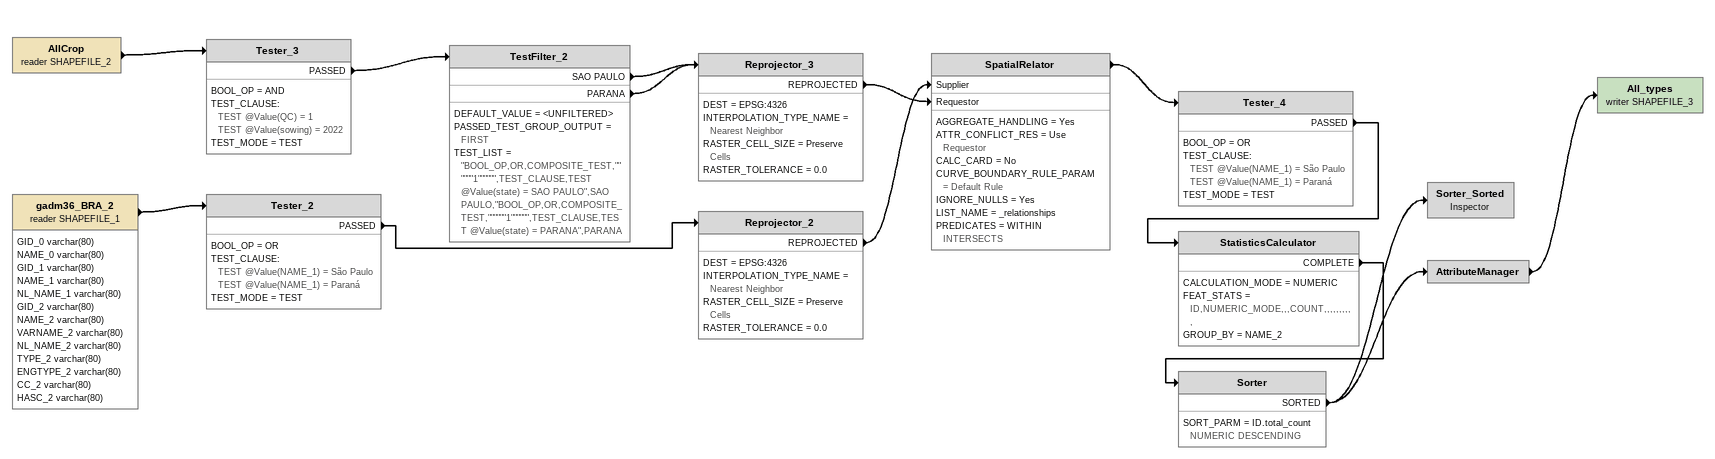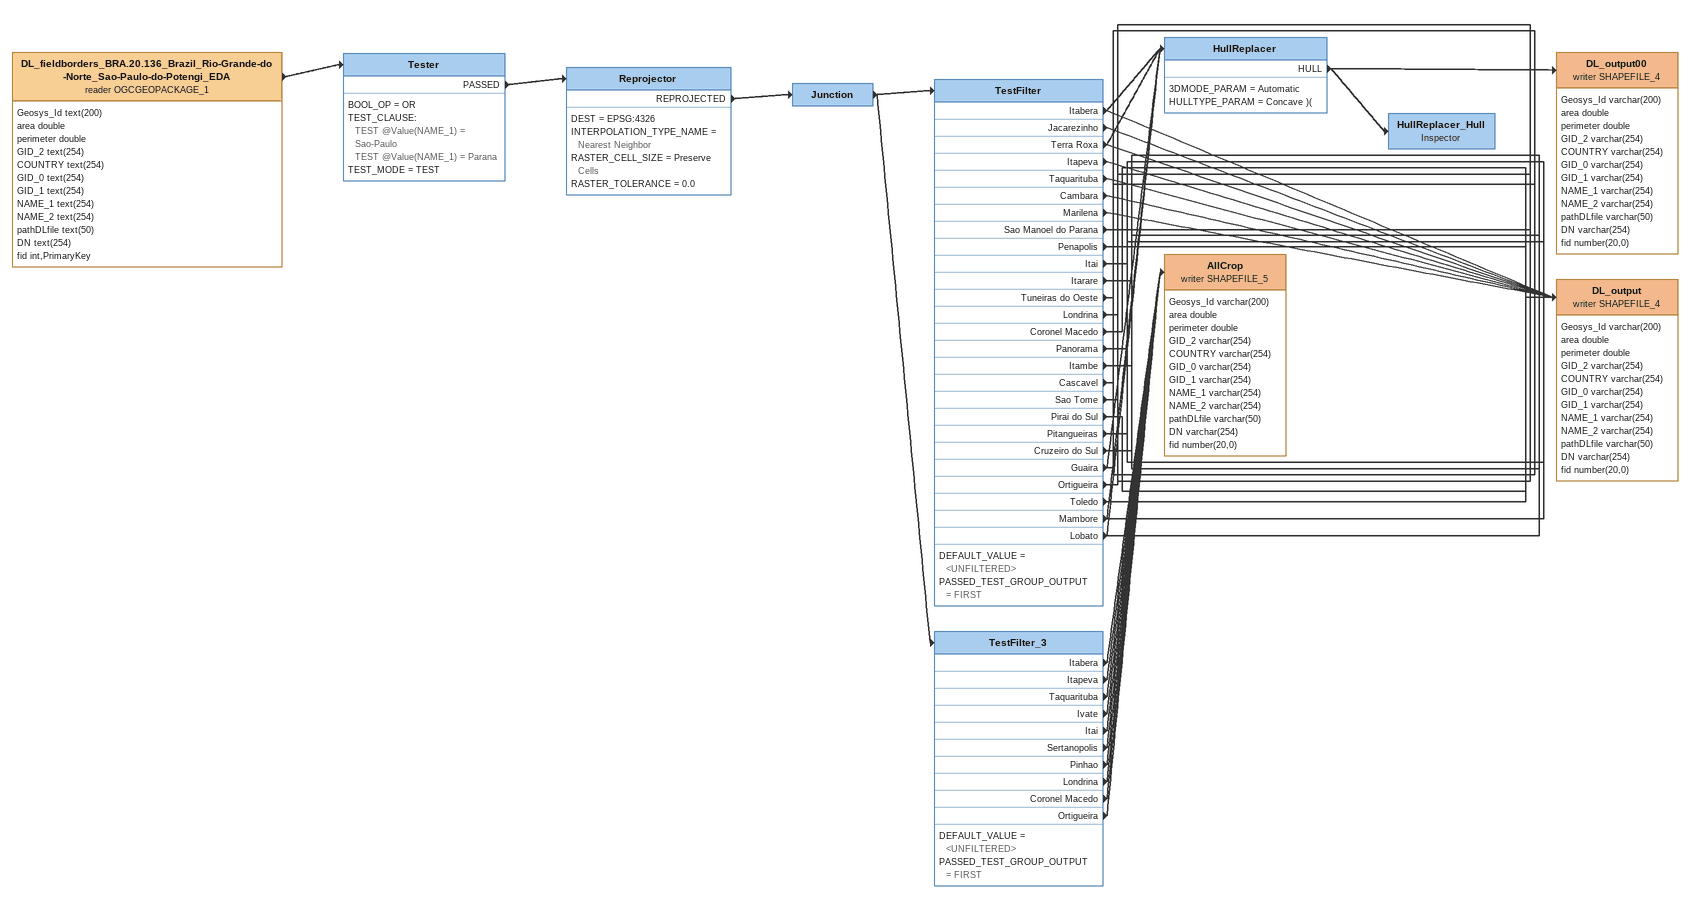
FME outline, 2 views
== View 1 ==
AllCrop (reader SHAPEFILE_2)
    -> Tester_3
Tester_3
    BOOL_OP = AND
    TEST_CLAUSE:
      TEST @Value(QC) = 1
      TEST @Value(sowing) = 2022
    TEST_MODE = TEST
    PASSED -> TestFilter_2
TestFilter_2
    DEFAULT_VALUE = <UNFILTERED>
    PASSED_TEST_GROUP_OUTPUT = FIRST
    TEST_LIST = "BOOL_OP,OR,COMPOSITE_TEST,""""""1"""""",TEST_CLAUSE,TEST @Value(state) = SAO PAULO",SAO PAULO,"BOOL_OP,OR,COMPOSITE_TEST,""""""1"""""",TEST_CLAUSE,TEST @Value(state) = PARANA",PARANA
    SAO PAULO -> Reprojector_3
    PARANA -> Reprojector_3
Reprojector_3
    DEST = EPSG:4326
    INTERPOLATION_TYPE_NAME = Nearest Neighbor
    RASTER_CELL_SIZE = Preserve Cells
    RASTER_TOLERANCE = 0.0
    REPROJECTED -> SpatialRelator [Requestor]
gadm36_BRA_2 (reader SHAPEFILE_1)
    attributes: GID_0 varchar(80), NAME_0 varchar(80), GID_1 varchar(80), NAME_1 varchar(80), NL_NAME_1 varchar(80), GID_2 varchar(80), NAME_2 varchar(80), VARNAME_2 varchar(80), NL_NAME_2 varchar(80), TYPE_2 varchar(80), ENGTYPE_2 varchar(80), CC_2 varchar(80), HASC_2 varchar(80)
    -> Tester_2
Tester_2
    BOOL_OP = OR
    TEST_CLAUSE:
      TEST @Value(NAME_1) = São Paulo
      TEST @Value(NAME_1) = Paraná
    TEST_MODE = TEST
    PASSED -> Reprojector_2
Reprojector_2
    DEST = EPSG:4326
    INTERPOLATION_TYPE_NAME = Nearest Neighbor
    RASTER_CELL_SIZE = Preserve Cells
    RASTER_TOLERANCE = 0.0
    REPROJECTED -> SpatialRelator [Supplier]
SpatialRelator
    AGGREGATE_HANDLING = Yes
    ATTR_CONFLICT_RES = Use Requestor
    CALC_CARD = No
    CURVE_BOUNDARY_RULE_PARAM = Default Rule
    IGNORE_NULLS = Yes
    LIST_NAME = _relationships
    PREDICATES = WITHIN INTERSECTS
    -> Tester_4
Tester_4
    BOOL_OP = OR
    TEST_CLAUSE:
      TEST @Value(NAME_1) = São Paulo
      TEST @Value(NAME_1) = Paraná
    TEST_MODE = TEST
    PASSED -> StatisticsCalculator
StatisticsCalculator
    CALCULATION_MODE = NUMERIC
    FEAT_STATS = ID,NUMERIC_MODE,,,COUNT,,,,,,,,,,
    GROUP_BY = NAME_2
    COMPLETE -> Sorter
Sorter
    SORT_PARM = ID.total_count NUMERIC DESCENDING
    SORTED -> Sorter_Sorted
    SORTED -> AttributeManager
Sorter_Sorted: Inspector
AttributeManager
    -> All_types (writer SHAPEFILE_3)
All_types (writer SHAPEFILE_3)

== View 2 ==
DL_fieldborders_BRA.20.136_Brazil_Rio-Grande-do-Norte_Sao-Paulo-do-Potengi_EDA (reader OGCGEOPACKAGE_1)
    attributes: Geosys_Id text(200), area double, perimeter double, GID_2 text(254), COUNTRY text(254), GID_0 text(254), GID_1 text(254), NAME_1 text(254), NAME_2 text(254), pathDLfile text(50), DN text(254), fid int,PrimaryKey
    -> Tester
Tester
    BOOL_OP = OR
    TEST_CLAUSE:
      TEST @Value(NAME_1) = Sao-Paulo
      TEST @Value(NAME_1) = Parana
    TEST_MODE = TEST
    PASSED -> Reprojector
Reprojector
    DEST = EPSG:4326
    INTERPOLATION_TYPE_NAME = Nearest Neighbor
    RASTER_CELL_SIZE = Preserve Cells
    RASTER_TOLERANCE = 0.0
    REPROJECTED -> Junction
Junction
    -> TestFilter
    -> TestFilter_3
TestFilter
    DEFAULT_VALUE = <UNFILTERED>
    PASSED_TEST_GROUP_OUTPUT = FIRST
    Itabera -> DL_output (writer SHAPEFILE_4)
    Itabera -> HullReplacer
    Jacarezinho -> DL_output (writer SHAPEFILE_4)
    Terra Roxa -> DL_output (writer SHAPEFILE_4)
    Terra Roxa -> HullReplacer
    Itapeva -> DL_output (writer SHAPEFILE_4)
    Taquarituba -> DL_output (writer SHAPEFILE_4)
    Cambara -> DL_output (writer SHAPEFILE_4)
    Marilena -> DL_output (writer SHAPEFILE_4)
    Sao Manoel do Parana -> DL_output (writer SHAPEFILE_4)
    Penapolis -> DL_output (writer SHAPEFILE_4)
    Itai -> DL_output (writer SHAPEFILE_4)
    Itarare -> DL_output (writer SHAPEFILE_4)
    Tuneiras do Oeste -> DL_output (writer SHAPEFILE_4)
    Londrina -> DL_output (writer SHAPEFILE_4)
    Coronel Macedo -> DL_output (writer SHAPEFILE_4)
    Panorama -> DL_output (writer SHAPEFILE_4)
    Itambe -> DL_output (writer SHAPEFILE_4)
    Cascavel -> DL_output (writer SHAPEFILE_4)
    Sao Tome -> DL_output (writer SHAPEFILE_4)
    Pirai do Sul -> DL_output (writer SHAPEFILE_4)
    Pitangueiras -> DL_output (writer SHAPEFILE_4)
    Cruzeiro do Sul -> DL_output (writer SHAPEFILE_4)
    Guaira -> DL_output (writer SHAPEFILE_4)
    Guaira -> HullReplacer
    Ortigueira -> DL_output (writer SHAPEFILE_4)
    Toledo -> DL_output (writer SHAPEFILE_4)
    Mambore -> DL_output (writer SHAPEFILE_4)
    Mambore -> HullReplacer
    Lobato -> DL_output (writer SHAPEFILE_4)
    Lobato -> HullReplacer
HullReplacer
    3DMODE_PARAM = Automatic
    HULLTYPE_PARAM = Concave )(
    HULL -> HullReplacer_Hull
    HULL -> DL_output00 (writer SHAPEFILE_4)
DL_output00 (writer SHAPEFILE_4)
    attributes: Geosys_Id varchar(200), area double, perimeter double, GID_2 varchar(254), COUNTRY varchar(254), GID_0 varchar(254), GID_1 varchar(254), NAME_1 varchar(254), NAME_2 varchar(254), pathDLfile varchar(50), DN varchar(254), fid number(20,0)
HullReplacer_Hull: Inspector
DL_output (writer SHAPEFILE_4)
    attributes: Geosys_Id varchar(200), area double, perimeter double, GID_2 varchar(254), COUNTRY varchar(254), GID_0 varchar(254), GID_1 varchar(254), NAME_1 varchar(254), NAME_2 varchar(254), pathDLfile varchar(50), DN varchar(254), fid number(20,0)
TestFilter_3
    DEFAULT_VALUE = <UNFILTERED>
    PASSED_TEST_GROUP_OUTPUT = FIRST
    Itabera -> AllCrop (writer SHAPEFILE_5)
    Itapeva -> AllCrop (writer SHAPEFILE_5)
    Taquarituba -> AllCrop (writer SHAPEFILE_5)
    Ivate -> AllCrop (writer SHAPEFILE_5)
    Itai -> AllCrop (writer SHAPEFILE_5)
    Sertanopolis -> AllCrop (writer SHAPEFILE_5)
    Pinhao -> AllCrop (writer SHAPEFILE_5)
    Londrina -> AllCrop (writer SHAPEFILE_5)
    Coronel Macedo -> AllCrop (writer SHAPEFILE_5)
    Ortigueira -> AllCrop (writer SHAPEFILE_5)
AllCrop (writer SHAPEFILE_5)
    attributes: Geosys_Id varchar(200), area double, perimeter double, GID_2 varchar(254), COUNTRY varchar(254), GID_0 varchar(254), GID_1 varchar(254), NAME_1 varchar(254), NAME_2 varchar(254), pathDLfile varchar(50), DN varchar(254), fid number(20,0)
